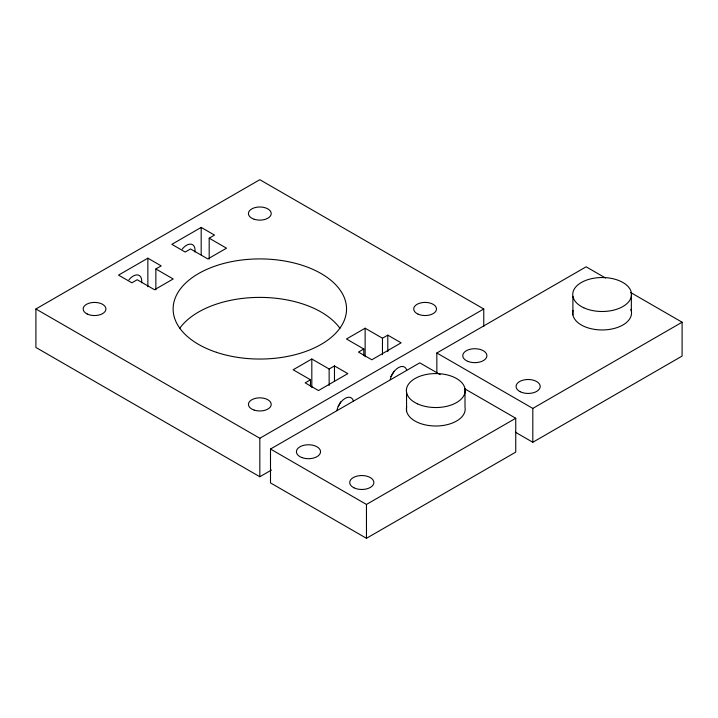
<?xml version="1.0" encoding="UTF-8"?>
<svg xmlns="http://www.w3.org/2000/svg" width="718" height="718" viewBox="0 0 718 718"><rect width="100%" height="100%" fill="white"/><g stroke="black" fill="none" stroke-linecap="round" stroke-linejoin="round"><path stroke-width="1.08" d="M271.467 470.03L259.826 476.743L35.9 347.458L35.9 308.982L259.826 179.697L483.761 308.982L483.761 326.564M155.86 268.963L161.191 265.884L147.863 258.184L118.542 275.12L131.87 282.811L137.201 279.733L154.532 289.74L173.191 278.97L155.86 268.963L155.86 289.848M209.18 238.179L214.511 235.1L201.184 227.409L171.862 244.335L185.19 252.036L190.521 248.958L207.843 258.956L226.511 248.186L209.18 238.179L209.18 259.063M310.481 379.777L305.15 382.856L318.478 390.547L347.799 373.62L334.471 365.929L329.14 369.007L311.818 359L293.15 369.77L310.481 379.777L310.481 386.374M363.802 348.993L358.47 352.071L371.798 359.772L401.12 342.836L387.792 335.144L382.461 338.223L365.13 328.216L346.471 338.995L363.802 348.993L363.802 355.589M35.9 308.982L259.826 438.267L483.761 308.982M465.345 389.156L515.748 418.253L515.748 452.116L366.467 538.303L270.498 482.9L270.498 449.037L419.779 362.85L440.143 374.599M436.84 372.66L436.84 352.996L586.13 266.809L605.516 278.001M270.498 449.037L366.467 504.449L515.748 418.253M436.84 352.996L532.81 408.407L682.1 322.211L682.1 356.074L532.81 442.27L515.362 432.191M630.718 292.549L682.1 322.211M631.346 292.621L631.346 311.091M572.901 296.399L572.901 314.87M532.81 408.407L532.81 442.27M465.004 388.662L465.004 407.124A29.402 16.981 0 0 1 435.216 425.998A29.402 16.981 0 0 1 406.702 406.487M406.55 392.441L406.55 410.911M387.792 335.144L387.792 351.632M382.461 338.223L382.461 354.71M366.467 504.449L366.467 538.303M365.13 328.216L365.13 356.801M334.471 365.929L334.471 381.321M329.14 369.007L329.14 385.494M311.818 359L311.818 387.585M259.826 438.267L259.826 476.743M201.184 227.409L201.184 254.89M147.863 258.184L147.863 286.769M182.255 249.038A12.062 6.965 -60 0 1 191.41 244.219A12.062 6.965 -60 0 1 194.919 251.973M630.844 309.332A29.402 16.981 0 0 1 603.102 329.948A29.402 16.981 0 0 1 573.045 310.445M336.868 410.597A12.062 6.965 -60 0 1 345.026 398.463A12.062 6.965 -60 0 1 353.346 400.841M390.215 379.678A12.062 6.965 -60 0 1 398.454 367.616A12.062 6.965 -60 0 1 406.693 370.165M393.85 371.206A12.062 6.965 -60 0 1 390.727 376.609M179.715 328.297A86.707 50.063 0 0 1 259.826 297.396A86.707 50.063 0 0 1 339.946 328.297M128.935 279.823A12.062 6.965 -60 0 1 138.098 275.003A12.062 6.965 -60 0 1 141.608 282.757M340.583 401.838A12.062 6.965 -60 0 1 338.124 406.442M583.779 307.78A29.402 16.981 0 0 0 631.203 297.046A29.402 16.981 0 0 0 591.399 278.701A29.402 16.981 0 0 0 583.779 307.78M468.19 361.504A12.062 6.965 0 0 0 486.876 356.101A12.062 6.965 0 0 0 469.428 349.46A12.062 6.965 0 0 0 468.19 361.504M520.236 391.732A12.062 6.965 0 0 0 539.99 387.801A12.062 6.965 0 0 0 524.212 379.885A12.062 6.965 0 0 0 520.236 391.732M417.427 403.821A29.402 16.981 0 0 0 464.851 393.087A29.402 16.981 0 0 0 425.047 374.742A29.402 16.981 0 0 0 417.427 403.821M301.838 457.546A12.062 6.965 0 0 0 320.524 452.143A12.062 6.965 0 0 0 303.077 445.501A12.062 6.965 0 0 0 301.838 457.546M353.893 487.773A12.062 6.965 0 0 0 373.647 483.833A12.062 6.965 0 0 0 357.86 475.926A12.062 6.965 0 0 0 353.893 487.773M254.136 219.25A11.389 6.57 0 0 0 271.216 213.551A11.389 6.57 0 0 0 254.136 207.861A11.389 6.57 0 0 0 254.136 219.25M418.136 314.17A11.389 6.57 0 0 0 436.391 309.871A11.389 6.57 0 0 0 420.811 302.888A11.389 6.57 0 0 0 418.136 314.17M216.477 352.332A86.707 50.063 0 0 0 346.543 308.982A86.707 50.063 0 0 0 216.477 265.624A86.707 50.063 0 0 0 216.477 352.332M87.201 313.999A11.389 6.57 0 0 0 105.752 310.14A11.389 6.57 0 0 0 90.683 302.799A11.389 6.57 0 0 0 87.201 313.999M254.136 410.095A11.389 6.57 0 0 0 271.216 404.405A11.389 6.57 0 0 0 254.136 398.714A11.389 6.57 0 0 0 254.136 410.095"/></g></svg>
